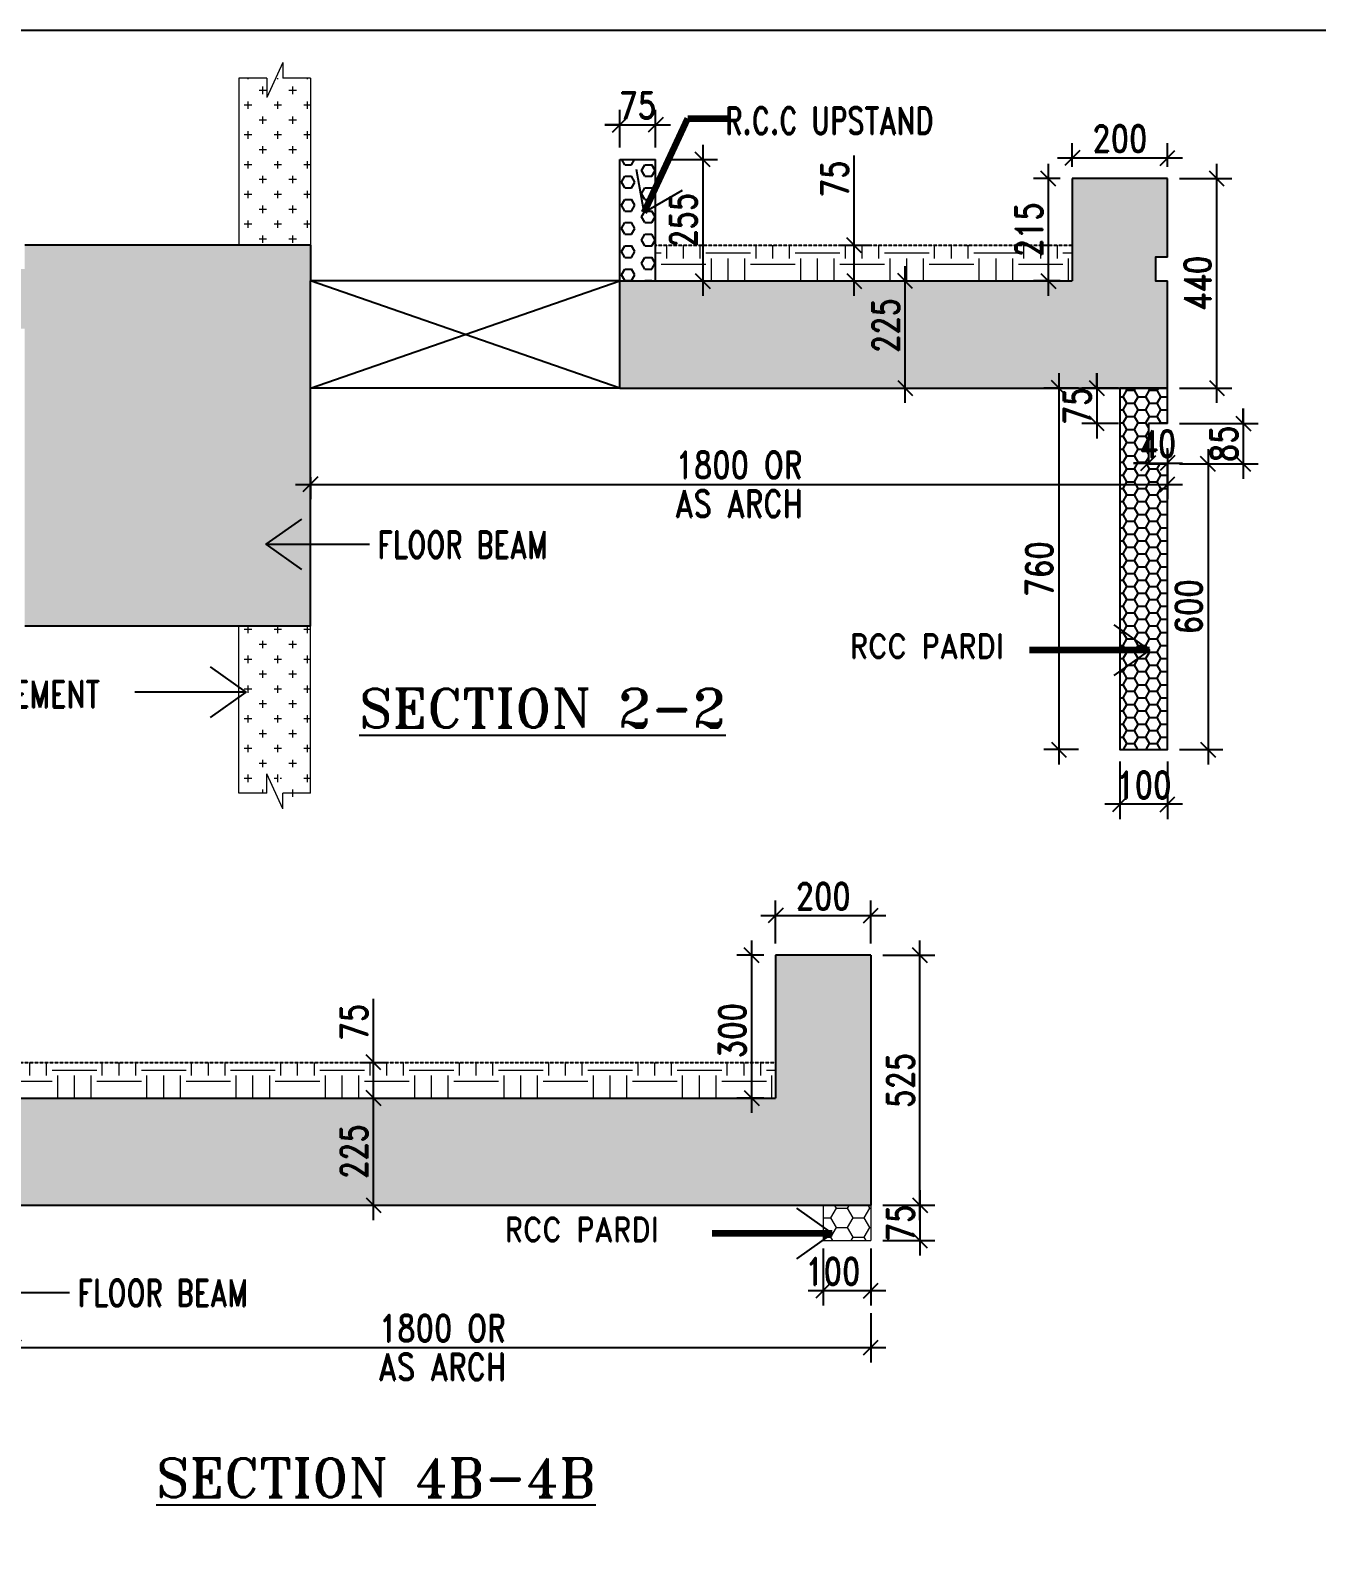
# Model space of a CAD drawing. Header units: millimetres. Extents: x 2061841 to 105821645, y -77612 to 48520811.
# Drawn here: x 2487135 to 2497938, y 44380 to 57210 of the extents above; entities that cross this region are included whole.
import ezdxf

# ---------------------------------------------------------------- set-up
doc = ezdxf.new("R2010")
doc.units = ezdxf.units.MM
doc.header["$LTSCALE"] = 10
doc.header["$MEASUREMENT"] = 0
doc.linetypes.add('E21yeHUG$0$0', pattern=[0])
doc.linetypes.add('HIDDEN', pattern=[0.375, 0.25, -0.125])
for name, color, linetype, lineweight in [('100THK WALL', 6, 'Continuous', 9), ('HACH', 6, 'Continuous', 13), ('VIN SUNK HATCH', 8, 'Continuous', 0)]:
    doc.layers.add(name, color=color, linetype=linetype, lineweight=lineweight)
for name, color, linetype in [('A-HATCH', 8, 'Continuous'), ('BORDER', 5, 'Continuous'), ('S-BEAM', 4, 'Continuous'), ('S-BEAM-1', 4, 'Continuous'), ('S-COL.NO', 1, 'Continuous'), ('S-DIM', 7, 'Continuous'), ('S-SHADED', 252, 'Continuous'), ('S-TEXT', 2, 'Continuous'), ('UPSTAND RCC', 171, 'Continuous'), ('VIN_BEAM', 4, 'Continuous')]:
    doc.layers.add(name, color=color, linetype=linetype)
doc.styles.add('200', font='romand.shx', dxfattribs={"width": 0.8, "height": 225})
doc.styles.add('RD', font='romand.shx', dxfattribs={"width": 0.9, "height": 225})
doc.styles.add('RT', font='romant.shx', dxfattribs={"height": 250})
doc.styles.add('Text 100', font='romans.shx', dxfattribs={"width": 0.7, "height": 100})
doc.dimstyles.new('GR1', dxfattribs={"dimtxt": 225, "dimasz": 125, "dimexe": 125, "dimexo": 100, "dimgap": 50, "dimtad": 1, "dimdec": 0, "dimzin": 3, "dimdsep": 46, "dimtxsty": '200', "dimblk1": 'OBLIQUE', "dimblk2": 'OBLIQUE', "dimsah": 1, "dimcen": 0.0625, "dimdle": 125, "dimclrd": 3, "dimclre": 3, "dimclrt": 2, "dimadec": 0, "dimazin": 0, "dimtfac": 1, "dimtdec": 0, "dimtix": 1, "dimtmove": 0, "dimatfit": 3, "dimfxl": 1, "dimtolj": 1, "dimtzin": 0, "dimarcsym": 0})
doc.dimstyles.new('SCALE 100', dxfattribs={"dimtxt": 100, "dimasz": 75, "dimexe": 50, "dimexo": 50, "dimgap": 40, "dimtad": 1, "dimdec": 0, "dimzin": 1, "dimdsep": 46, "dimtxsty": 'Text 100', "dimblk": 'OBLIQUE', "dimcen": 1, "dimclrd": 3, "dimclre": 3, "dimclrt": 2, "dimadec": 0, "dimazin": 0, "dimtfac": 1, "dimtdec": 0, "dimtofl": 0, "dimtmove": 1, "dimatfit": 3, "dimldrblk": 'OPEN90', "dimfxl": 1, "dimtolj": 1, "dimtzin": 0, "dimarcsym": 0})

# ---------------------------------------------------------------- blocks, each defined once
blk = doc.blocks.new('_Oblique')
at = {"color": 0, "linetype": 'ByBlock', "lineweight": -2}
blk.add_line((-0.5, -0.5), (0.5, 0.5), dxfattribs=at)
blk = doc.blocks.new('*D78')
at = {"layer": 'Defpoints', "color": 0, "transparency": 16777216}
for p in [(2496686, 53786), (2489486, 53558), (2496686, 53397)]:
    blk.add_point(p, dxfattribs=at)
at = {"layer": 'S-DIM', "color": 3, "lineweight": -2, "transparency": 16777216}
for p, q in [((2496686, 53686), (2496686, 53272)), ((2489486, 53458), (2489486, 53272))]:
    blk.add_line(p, q, dxfattribs=at)
at = {"layer": 'S-DIM', "color": 3, "linetype": 'E21yeHUG$0$0', "lineweight": -2, "transparency": 16777216}
blk.add_line((2489361, 53397), (2496811, 53397), dxfattribs=at)
at = {"layer": 'S-DIM', "color": 3, "linetype": 'ByBlock', "lineweight": -2, "transparency": 16777216, "xscale": 125, "yscale": 125, "zscale": 125, "rotation": 180}
blk.add_blockref('_Oblique', (2489486, 53397), dxfattribs=at)
at = {"layer": 'S-DIM', "color": 3, "linetype": 'ByBlock', "lineweight": -2, "transparency": 16777216, "xscale": 125, "yscale": 125, "zscale": 125}
blk.add_blockref('_Oblique', (2496686, 53397), dxfattribs=at)
at = {"layer": 'S-DIM', "color": 2, "transparency": 16777216, "char_height": 225, "attachment_point": 5, "style": '200'}
for s, insert in [('\\A1;1800 OR', (2493086, 53560)), ('\\A1;AS ARCH', (2493086, 53235))]:
    blk.add_mtext(s, dxfattribs=dict(at, insert=insert))
blk = doc.blocks.new('*D79')
at = {"layer": 'Defpoints', "color": 0, "transparency": 16777216}
for p in [(2493854, 55406), (2494054, 55406), (2493854, 55106)]:
    blk.add_point(p, dxfattribs=at)
at = {"layer": 'S-DIM', "color": 3, "linetype": 'E21yeHUG$0$0', "lineweight": -2, "transparency": 16777216}
for p, q in [((2494054, 55406), (2494054, 56161)), ((2494054, 54981), (2494054, 55531))]:
    blk.add_line(p, q, dxfattribs=at)
at = {"layer": 'S-DIM', "color": 3, "lineweight": -2, "transparency": 16777216}
for p, q in [((2493954, 55406), (2494179, 55406)), ((2493954, 55106), (2494179, 55106))]:
    blk.add_line(p, q, dxfattribs=at)
at = {"layer": 'S-DIM', "color": 3, "linetype": 'ByBlock', "lineweight": -2, "transparency": 16777216, "xscale": 125, "yscale": 125, "zscale": 125}
for p, rotation in [((2494054, 55406), 90), ((2494054, 55106), 270)]:
    blk.add_blockref('_Oblique', p, dxfattribs=dict(at, rotation=rotation))
at = {"layer": 'S-DIM', "color": 2, "transparency": 16777216, "insert": (2493891, 55965), "char_height": 225, "attachment_point": 5, "rotation": 90, "style": '200'}
blk.add_mtext('\\A1;75', dxfattribs=at)
blk = doc.blocks.new('*D113')
at = {"layer": 'Defpoints', "color": 0, "transparency": 16777216}
for p in [(2494194, 46533), (2486994, 46305), (2494194, 46144)]:
    blk.add_point(p, dxfattribs=at)
at = {"layer": 'S-DIM', "color": 3, "lineweight": -2, "transparency": 16777216}
for p, q in [((2494194, 46433), (2494194, 46019)), ((2486994, 46205), (2486994, 46019))]:
    blk.add_line(p, q, dxfattribs=at)
at = {"layer": 'S-DIM', "color": 3, "linetype": 'E21yeHUG$0$0', "lineweight": -2, "transparency": 16777216}
blk.add_line((2486869, 46144), (2494319, 46144), dxfattribs=at)
at = {"layer": 'S-DIM', "color": 3, "linetype": 'ByBlock', "lineweight": -2, "transparency": 16777216, "xscale": 125, "yscale": 125, "zscale": 125, "rotation": 180}
blk.add_blockref('_Oblique', (2486994, 46144), dxfattribs=at)
at = {"layer": 'S-DIM', "color": 3, "linetype": 'ByBlock', "lineweight": -2, "transparency": 16777216, "xscale": 125, "yscale": 125, "zscale": 125}
blk.add_blockref('_Oblique', (2494194, 46144), dxfattribs=at)
at = {"layer": 'S-DIM', "color": 2, "transparency": 16777216, "char_height": 225, "attachment_point": 5, "style": '200'}
for s, insert in [('\\A1;1800 OR', (2490594, 46307)), ('\\A1;AS ARCH', (2490594, 45982))]:
    blk.add_mtext(s, dxfattribs=dict(at, insert=insert))
blk = doc.blocks.new('*D114')
at = {"layer": 'Defpoints', "color": 0, "transparency": 16777216}
for p in [(2489816, 48540), (2490016, 48540), (2489816, 48240)]:
    blk.add_point(p, dxfattribs=at)
at = {"layer": 'S-DIM', "color": 3, "linetype": 'E21yeHUG$0$0', "lineweight": -2, "transparency": 16777216}
for p, q in [((2490016, 48540), (2490016, 49075)), ((2490016, 48115), (2490016, 48665))]:
    blk.add_line(p, q, dxfattribs=at)
at = {"layer": 'S-DIM', "color": 3, "lineweight": -2, "transparency": 16777216}
for p, q in [((2489916, 48540), (2490141, 48540)), ((2489916, 48240), (2490141, 48240))]:
    blk.add_line(p, q, dxfattribs=at)
at = {"layer": 'S-DIM', "color": 3, "linetype": 'ByBlock', "lineweight": -2, "transparency": 16777216, "xscale": 125, "yscale": 125, "zscale": 125}
for p, rotation in [((2490016, 48540), 90), ((2490016, 48240), 270)]:
    blk.add_blockref('_Oblique', p, dxfattribs=dict(at, rotation=rotation))
at = {"layer": 'S-DIM', "color": 2, "transparency": 16777216, "insert": (2489853, 48879), "char_height": 225, "attachment_point": 5, "rotation": 90, "style": '200'}
blk.add_mtext('\\A1;75', dxfattribs=at)
blk = doc.blocks.new('*D115')
at = {"layer": 'Defpoints', "color": 0, "transparency": 16777216}
for p in [(2489908, 48240), (2490016, 48240), (2489908, 47340)]:
    blk.add_point(p, dxfattribs=at)
at = {"layer": 'S-DIM', "color": 3, "linetype": 'E21yeHUG$0$0', "lineweight": -2, "transparency": 16777216}
blk.add_line((2490016, 47215), (2490016, 48365), dxfattribs=at)
at = {"layer": 'S-DIM', "color": 3, "lineweight": -2, "transparency": 16777216}
for p, q in [((2490008, 48240), (2490141, 48240)), ((2490008, 47340), (2490141, 47340))]:
    blk.add_line(p, q, dxfattribs=at)
at = {"layer": 'S-DIM', "color": 3, "linetype": 'ByBlock', "lineweight": -2, "transparency": 16777216, "xscale": 125, "yscale": 125, "zscale": 125}
for p, rotation in [((2490016, 48240), 90), ((2490016, 47340), 270)]:
    blk.add_blockref('_Oblique', p, dxfattribs=dict(at, rotation=rotation))
at = {"layer": 'S-DIM', "color": 2, "transparency": 16777216, "insert": (2489853, 47790), "char_height": 225, "attachment_point": 5, "rotation": 90, "style": '200'}
blk.add_mtext('\\A1;225', dxfattribs=at)
blk = doc.blocks.new('*D134')
at = {"layer": 'Defpoints', "color": 0, "transparency": 16777216}
for p in [(2494283, 55106), (2494483, 55106), (2494283, 54206)]:
    blk.add_point(p, dxfattribs=at)
at = {"layer": 'S-DIM', "color": 3, "linetype": 'E21yeHUG$0$0', "lineweight": -2, "transparency": 16777216}
blk.add_line((2494483, 54081), (2494483, 55231), dxfattribs=at)
at = {"layer": 'S-DIM', "color": 3, "lineweight": -2, "transparency": 16777216}
for p, q in [((2494383, 55106), (2494608, 55106)), ((2494383, 54206), (2494608, 54206))]:
    blk.add_line(p, q, dxfattribs=at)
at = {"layer": 'S-DIM', "color": 3, "linetype": 'ByBlock', "lineweight": -2, "transparency": 16777216, "xscale": 125, "yscale": 125, "zscale": 125}
for p, rotation in [((2494483, 55106), 90), ((2494483, 54206), 270)]:
    blk.add_blockref('_Oblique', p, dxfattribs=dict(at, rotation=rotation))
at = {"layer": 'S-DIM', "color": 2, "transparency": 16777216, "insert": (2494321, 54731), "char_height": 225, "attachment_point": 5, "rotation": 90, "style": '200'}
blk.add_mtext('\\A1;225', dxfattribs=at)
blk = doc.blocks.new('*D195')
at = {"layer": 'Defpoints', "color": 0, "transparency": 16777216}
for p in [(2492386, 56418), (2492086, 56126), (2492386, 56126)]:
    blk.add_point(p, dxfattribs=at)
at = {"layer": 'S-DIM', "color": 3, "lineweight": -2, "transparency": 16777216}
for p, q in [((2492086, 56226), (2492086, 56543)), ((2492386, 56226), (2492386, 56543))]:
    blk.add_line(p, q, dxfattribs=at)
at = {"layer": 'S-DIM', "color": 3, "linetype": 'E21yeHUG$0$0', "lineweight": -2, "transparency": 16777216}
for p, q in [((2491961, 56418), (2492511, 56418)), ((2492086, 56418), (2491961, 56418)), ((2492386, 56418), (2492511, 56418))]:
    blk.add_line(p, q, dxfattribs=at)
at = {"layer": 'S-DIM', "color": 3, "linetype": 'ByBlock', "lineweight": -2, "transparency": 16777216, "xscale": 125, "yscale": 125, "zscale": 125}
blk.add_blockref('_Oblique', (2492086, 56418), dxfattribs=at)
at = {"layer": 'S-DIM', "color": 3, "linetype": 'ByBlock', "lineweight": -2, "transparency": 16777216, "xscale": 125, "yscale": 125, "zscale": 125, "rotation": 180}
blk.add_blockref('_Oblique', (2492386, 56418), dxfattribs=at)
at = {"layer": 'S-DIM', "color": 2, "transparency": 16777216, "insert": (2492236, 56581), "char_height": 225, "attachment_point": 5, "style": '200'}
blk.add_mtext('\\A1;75', dxfattribs=at)
blk = doc.blocks.new('*D196')
at = {"layer": 'Defpoints', "color": 0, "transparency": 16777216}
for p in [(2492386, 56126), (2492386, 55106), (2492782, 55106)]:
    blk.add_point(p, dxfattribs=at)
at = {"layer": 'S-DIM', "color": 3, "linetype": 'E21yeHUG$0$0', "lineweight": -2, "transparency": 16777216}
blk.add_line((2492782, 56251), (2492782, 54981), dxfattribs=at)
at = {"layer": 'S-DIM', "color": 3, "lineweight": -2, "transparency": 16777216}
for p, q in [((2492486, 56126), (2492907, 56126)), ((2492486, 55106), (2492907, 55106))]:
    blk.add_line(p, q, dxfattribs=at)
at = {"layer": 'S-DIM', "color": 3, "linetype": 'ByBlock', "lineweight": -2, "transparency": 16777216, "xscale": 125, "yscale": 125, "zscale": 125}
for p, rotation in [((2492782, 56126), 90), ((2492782, 55106), 270)]:
    blk.add_blockref('_Oblique', p, dxfattribs=dict(at, rotation=rotation))
at = {"layer": 'S-DIM', "color": 2, "transparency": 16777216, "insert": (2492620, 55616), "char_height": 225, "attachment_point": 5, "rotation": 90, "style": '200'}
blk.add_mtext('\\A1;255', dxfattribs=at)
blk = doc.blocks.new('*D213')
at = {"layer": 'Defpoints', "color": 0, "transparency": 16777216}
for p in [(2495886, 55966), (2495685, 55106), (2495886, 55106)]:
    blk.add_point(p, dxfattribs=at)
at = {"layer": 'S-DIM', "color": 3, "linetype": 'E21yeHUG$0$0', "lineweight": -2, "transparency": 16777216}
blk.add_line((2495685, 56091), (2495685, 54981), dxfattribs=at)
at = {"layer": 'S-DIM', "color": 3, "lineweight": -2, "transparency": 16777216}
for p, q in [((2495786, 55966), (2495560, 55966)), ((2495786, 55106), (2495560, 55106))]:
    blk.add_line(p, q, dxfattribs=at)
at = {"layer": 'S-DIM', "color": 3, "linetype": 'ByBlock', "lineweight": -2, "transparency": 16777216, "xscale": 125, "yscale": 125, "zscale": 125}
for p, rotation in [((2495685, 55966), 90), ((2495685, 55106), 270)]:
    blk.add_blockref('_Oblique', p, dxfattribs=dict(at, rotation=rotation))
at = {"layer": 'S-DIM', "color": 2, "transparency": 16777216, "insert": (2495523, 55536), "char_height": 225, "attachment_point": 5, "rotation": 90, "style": '200'}
blk.add_mtext('\\A1;215', dxfattribs=at)
blk = doc.blocks.new('*D214')
at = {"layer": 'Defpoints', "color": 0, "transparency": 16777216}
for p in [(2496688, 55966), (2497101, 55966), (2496688, 54206)]:
    blk.add_point(p, dxfattribs=at)
at = {"layer": 'S-DIM', "color": 3, "linetype": 'E21yeHUG$0$0', "lineweight": -2, "transparency": 16777216}
blk.add_line((2497101, 54081), (2497101, 56091), dxfattribs=at)
at = {"layer": 'S-DIM', "color": 3, "lineweight": -2, "transparency": 16777216}
for p, q in [((2496788, 55966), (2497226, 55966)), ((2496788, 54206), (2497226, 54206))]:
    blk.add_line(p, q, dxfattribs=at)
at = {"layer": 'S-DIM', "color": 3, "linetype": 'ByBlock', "lineweight": -2, "transparency": 16777216, "xscale": 125, "yscale": 125, "zscale": 125}
for p, rotation in [((2497101, 55966), 90), ((2497101, 54206), 270)]:
    blk.add_blockref('_Oblique', p, dxfattribs=dict(at, rotation=rotation))
at = {"layer": 'S-DIM', "color": 2, "transparency": 16777216, "insert": (2496939, 55086), "char_height": 225, "attachment_point": 5, "rotation": 90, "style": '200'}
blk.add_mtext('\\A1;440', dxfattribs=at)
blk = doc.blocks.new('*D215')
at = {"layer": 'Defpoints', "color": 0, "transparency": 16777216}
for p in [(2496039, 54206), (2495773, 51168), (2496039, 51168)]:
    blk.add_point(p, dxfattribs=at)
at = {"layer": 'S-DIM', "color": 3, "linetype": 'E21yeHUG$0$0', "lineweight": -2, "transparency": 16777216}
blk.add_line((2495773, 54331), (2495773, 51043), dxfattribs=at)
at = {"layer": 'S-DIM', "color": 3, "lineweight": -2, "transparency": 16777216}
for p, q in [((2495939, 54206), (2495648, 54206)), ((2495939, 51168), (2495648, 51168))]:
    blk.add_line(p, q, dxfattribs=at)
at = {"layer": 'S-DIM', "color": 3, "linetype": 'ByBlock', "lineweight": -2, "transparency": 16777216, "xscale": 125, "yscale": 125, "zscale": 125}
for p, rotation in [((2495773, 54206), 90), ((2495773, 51168), 270)]:
    blk.add_blockref('_Oblique', p, dxfattribs=dict(at, rotation=rotation))
at = {"layer": 'S-DIM', "color": 2, "transparency": 16777216, "insert": (2495610, 52687), "char_height": 225, "attachment_point": 5, "rotation": 90, "style": '200'}
blk.add_mtext('\\A1;760', dxfattribs=at)
blk = doc.blocks.new('*D216')
at = {"layer": 'Defpoints', "color": 0, "transparency": 16777216}
for p in [(2496686, 53568), (2496686, 51168), (2497027, 51168)]:
    blk.add_point(p, dxfattribs=at)
at = {"layer": 'S-DIM', "color": 3, "linetype": 'E21yeHUG$0$0', "lineweight": -2, "transparency": 16777216}
blk.add_line((2497027, 53693), (2497027, 51043), dxfattribs=at)
at = {"layer": 'S-DIM', "color": 3, "lineweight": -2, "transparency": 16777216}
for p, q in [((2496786, 53568), (2497152, 53568)), ((2496786, 51168), (2497152, 51168))]:
    blk.add_line(p, q, dxfattribs=at)
at = {"layer": 'S-DIM', "color": 3, "linetype": 'ByBlock', "lineweight": -2, "transparency": 16777216, "xscale": 125, "yscale": 125, "zscale": 125}
for p, rotation in [((2497027, 53568), 90), ((2497027, 51168), 270)]:
    blk.add_blockref('_Oblique', p, dxfattribs=dict(at, rotation=rotation))
at = {"layer": 'S-DIM', "color": 2, "transparency": 16777216, "insert": (2496865, 52368), "char_height": 225, "attachment_point": 5, "rotation": 90, "style": '200'}
blk.add_mtext('\\A1;600', dxfattribs=at)
blk = doc.blocks.new('*D217')
at = {"layer": 'Defpoints', "color": 0, "transparency": 16777216}
for p in [(2496375, 54206), (2496092, 53908), (2496375, 53908)]:
    blk.add_point(p, dxfattribs=at)
at = {"layer": 'S-DIM', "color": 3, "linetype": 'E21yeHUG$0$0', "lineweight": -2, "transparency": 16777216}
for p, q in [((2496092, 54331), (2496092, 53783)), ((2496092, 54206), (2496092, 54331)), ((2496092, 53908), (2496092, 53783))]:
    blk.add_line(p, q, dxfattribs=at)
at = {"layer": 'S-DIM', "color": 3, "lineweight": -2, "transparency": 16777216}
for p, q in [((2496275, 54206), (2495967, 54206)), ((2496275, 53908), (2495967, 53908))]:
    blk.add_line(p, q, dxfattribs=at)
at = {"layer": 'S-DIM', "color": 3, "linetype": 'ByBlock', "lineweight": -2, "transparency": 16777216, "xscale": 125, "yscale": 125, "zscale": 125}
for p, rotation in [((2496092, 54206), 270), ((2496092, 53908), 90)]:
    blk.add_blockref('_Oblique', p, dxfattribs=dict(at, rotation=rotation))
at = {"layer": 'S-DIM', "color": 2, "transparency": 16777216, "insert": (2495929, 54057), "char_height": 225, "attachment_point": 5, "rotation": 90, "style": '200'}
blk.add_mtext('\\A1;75', dxfattribs=at)
blk = doc.blocks.new('*D218')
at = {"layer": 'Defpoints', "color": 0, "transparency": 16777216}
for p in [(2496686, 53908), (2496686, 53568), (2497323, 53568)]:
    blk.add_point(p, dxfattribs=at)
at = {"layer": 'S-DIM', "color": 3, "linetype": 'E21yeHUG$0$0', "lineweight": -2, "transparency": 16777216}
for p, q in [((2497323, 54033), (2497323, 53443)), ((2497323, 53908), (2497323, 54033)), ((2497323, 53568), (2497323, 53443))]:
    blk.add_line(p, q, dxfattribs=at)
at = {"layer": 'S-DIM', "color": 3, "lineweight": -2, "transparency": 16777216}
for p, q in [((2496786, 53908), (2497448, 53908)), ((2496786, 53568), (2497448, 53568))]:
    blk.add_line(p, q, dxfattribs=at)
at = {"layer": 'S-DIM', "color": 3, "linetype": 'ByBlock', "lineweight": -2, "transparency": 16777216, "xscale": 125, "yscale": 125, "zscale": 125}
for p, rotation in [((2497323, 53908), 270), ((2497323, 53568), 90)]:
    blk.add_blockref('_Oblique', p, dxfattribs=dict(at, rotation=rotation))
at = {"layer": 'S-DIM', "color": 2, "transparency": 16777216, "insert": (2497161, 53738), "char_height": 225, "attachment_point": 5, "rotation": 90, "style": '200'}
blk.add_mtext('\\A1;85', dxfattribs=at)
blk = doc.blocks.new('*D219')
at = {"layer": 'Defpoints', "color": 0, "transparency": 16777216}
for p in [(2496286, 51168), (2496686, 51168), (2496286, 50709)]:
    blk.add_point(p, dxfattribs=at)
at = {"layer": 'S-DIM', "color": 3, "lineweight": -2, "transparency": 16777216}
for p, q in [((2496286, 51068), (2496286, 50584)), ((2496686, 51068), (2496686, 50584))]:
    blk.add_line(p, q, dxfattribs=at)
at = {"layer": 'S-DIM', "color": 3, "linetype": 'E21yeHUG$0$0', "lineweight": -2, "transparency": 16777216}
blk.add_line((2496811, 50709), (2496161, 50709), dxfattribs=at)
at = {"layer": 'S-DIM', "color": 3, "linetype": 'ByBlock', "lineweight": -2, "transparency": 16777216, "xscale": 125, "yscale": 125, "zscale": 125, "rotation": 180}
blk.add_blockref('_Oblique', (2496286, 50709), dxfattribs=at)
at = {"layer": 'S-DIM', "color": 3, "linetype": 'ByBlock', "lineweight": -2, "transparency": 16777216, "xscale": 125, "yscale": 125, "zscale": 125}
blk.add_blockref('_Oblique', (2496686, 50709), dxfattribs=at)
at = {"layer": 'S-DIM', "color": 2, "transparency": 16777216, "insert": (2496488, 50871), "char_height": 225, "attachment_point": 5, "style": '200'}
blk.add_mtext('\\A1;100', dxfattribs=at)
blk = doc.blocks.new('*D220')
at = {"layer": 'Defpoints', "color": 0, "transparency": 16777216}
for p in [(2495886, 56139), (2495886, 55966), (2496686, 55966)]:
    blk.add_point(p, dxfattribs=at)
at = {"layer": 'S-DIM', "color": 3, "lineweight": -2, "transparency": 16777216}
for p, q in [((2495886, 56066), (2495886, 56264)), ((2496686, 56066), (2496686, 56264))]:
    blk.add_line(p, q, dxfattribs=at)
at = {"layer": 'S-DIM', "color": 3, "linetype": 'E21yeHUG$0$0', "lineweight": -2, "transparency": 16777216}
blk.add_line((2496811, 56139), (2495761, 56139), dxfattribs=at)
at = {"layer": 'S-DIM', "color": 3, "linetype": 'ByBlock', "lineweight": -2, "transparency": 16777216, "xscale": 125, "yscale": 125, "zscale": 125, "rotation": 180}
blk.add_blockref('_Oblique', (2495886, 56139), dxfattribs=at)
at = {"layer": 'S-DIM', "color": 3, "linetype": 'ByBlock', "lineweight": -2, "transparency": 16777216, "xscale": 125, "yscale": 125, "zscale": 125}
blk.add_blockref('_Oblique', (2496686, 56139), dxfattribs=at)
at = {"layer": 'S-DIM', "color": 2, "transparency": 16777216, "insert": (2496286, 56302), "char_height": 225, "attachment_point": 5, "style": '200'}
blk.add_mtext('\\A1;200', dxfattribs=at)
blk = doc.blocks.new('*D238')
at = {"layer": 'Defpoints', "color": 0, "transparency": 16777216}
for p in [(2493394, 49440), (2493193, 48240), (2493394, 48240)]:
    blk.add_point(p, dxfattribs=at)
at = {"layer": 'S-DIM', "color": 3, "linetype": 'E21yeHUG$0$0', "lineweight": -2, "transparency": 16777216}
blk.add_line((2493193, 49565), (2493193, 48115), dxfattribs=at)
at = {"layer": 'S-DIM', "color": 3, "lineweight": -2, "transparency": 16777216}
for p, q in [((2493294, 49440), (2493068, 49440)), ((2493294, 48240), (2493068, 48240))]:
    blk.add_line(p, q, dxfattribs=at)
at = {"layer": 'S-DIM', "color": 3, "linetype": 'ByBlock', "lineweight": -2, "transparency": 16777216, "xscale": 125, "yscale": 125, "zscale": 125}
for p, rotation in [((2493193, 49440), 90), ((2493193, 48240), 270)]:
    blk.add_blockref('_Oblique', p, dxfattribs=dict(at, rotation=rotation))
at = {"layer": 'S-DIM', "color": 2, "transparency": 16777216, "insert": (2493031, 48807), "char_height": 225, "attachment_point": 5, "rotation": 90, "style": '200'}
blk.add_mtext('\\A1;300', dxfattribs=at)
blk = doc.blocks.new('*D239')
at = {"layer": 'Defpoints', "color": 0, "transparency": 16777216}
for p in [(2494194, 49440), (2494607, 49440), (2494194, 47340)]:
    blk.add_point(p, dxfattribs=at)
at = {"layer": 'S-DIM', "color": 3, "linetype": 'E21yeHUG$0$0', "lineweight": -2, "transparency": 16777216}
blk.add_line((2494607, 47215), (2494607, 49565), dxfattribs=at)
at = {"layer": 'S-DIM', "color": 3, "lineweight": -2, "transparency": 16777216}
for p, q in [((2494294, 49440), (2494732, 49440)), ((2494294, 47340), (2494732, 47340))]:
    blk.add_line(p, q, dxfattribs=at)
at = {"layer": 'S-DIM', "color": 3, "linetype": 'ByBlock', "lineweight": -2, "transparency": 16777216, "xscale": 125, "yscale": 125, "zscale": 125}
for p, rotation in [((2494607, 49440), 90), ((2494607, 47340), 270)]:
    blk.add_blockref('_Oblique', p, dxfattribs=dict(at, rotation=rotation))
at = {"layer": 'S-DIM', "color": 2, "transparency": 16777216, "insert": (2494445, 48390), "char_height": 225, "attachment_point": 5, "rotation": 90, "style": '200'}
blk.add_mtext('\\A1;525', dxfattribs=at)
blk = doc.blocks.new('*D240')
at = {"layer": 'Defpoints', "color": 0, "transparency": 16777216}
for p in [(2493794, 47075), (2494194, 47075), (2494194, 46622)]:
    blk.add_point(p, dxfattribs=at)
at = {"layer": 'S-DIM', "color": 3, "lineweight": -2, "transparency": 16777216}
for p, q in [((2493794, 46975), (2493794, 46497)), ((2494194, 46975), (2494194, 46497))]:
    blk.add_line(p, q, dxfattribs=at)
at = {"layer": 'S-DIM', "color": 3, "linetype": 'E21yeHUG$0$0', "lineweight": -2, "transparency": 16777216}
blk.add_line((2493669, 46622), (2494319, 46622), dxfattribs=at)
at = {"layer": 'S-DIM', "color": 3, "linetype": 'ByBlock', "lineweight": -2, "transparency": 16777216, "xscale": 125, "yscale": 125, "zscale": 125, "rotation": 180}
blk.add_blockref('_Oblique', (2493794, 46622), dxfattribs=at)
at = {"layer": 'S-DIM', "color": 3, "linetype": 'ByBlock', "lineweight": -2, "transparency": 16777216, "xscale": 125, "yscale": 125, "zscale": 125}
blk.add_blockref('_Oblique', (2494194, 46622), dxfattribs=at)
at = {"layer": 'S-DIM', "color": 2, "transparency": 16777216, "insert": (2493875, 46784), "char_height": 225, "attachment_point": 5, "style": '200'}
blk.add_mtext('\\A1;100', dxfattribs=at)
blk = doc.blocks.new('*D241')
at = {"layer": 'Defpoints', "color": 0, "transparency": 16777216}
for p in [(2494194, 47340), (2494194, 47042), (2494607, 47042)]:
    blk.add_point(p, dxfattribs=at)
at = {"layer": 'S-DIM', "color": 3, "linetype": 'E21yeHUG$0$0', "lineweight": -2, "transparency": 16777216}
for p, q in [((2494607, 47465), (2494607, 46917)), ((2494607, 47340), (2494607, 47465)), ((2494607, 47042), (2494607, 46917))]:
    blk.add_line(p, q, dxfattribs=at)
at = {"layer": 'S-DIM', "color": 3, "lineweight": -2, "transparency": 16777216}
for p, q in [((2494294, 47340), (2494732, 47340)), ((2494294, 47042), (2494732, 47042))]:
    blk.add_line(p, q, dxfattribs=at)
at = {"layer": 'S-DIM', "color": 3, "linetype": 'ByBlock', "lineweight": -2, "transparency": 16777216, "xscale": 125, "yscale": 125, "zscale": 125}
for p, rotation in [((2494607, 47340), 270), ((2494607, 47042), 90)]:
    blk.add_blockref('_Oblique', p, dxfattribs=dict(at, rotation=rotation))
at = {"layer": 'S-DIM', "color": 2, "transparency": 16777216, "insert": (2494445, 47191), "char_height": 225, "attachment_point": 5, "rotation": 90, "style": '200'}
blk.add_mtext('\\A1;75', dxfattribs=at)
blk = doc.blocks.new('*D242')
at = {"layer": 'Defpoints', "color": 0, "transparency": 16777216}
for p in [(2494194, 49774), (2493394, 49440), (2494194, 49440)]:
    blk.add_point(p, dxfattribs=at)
at = {"layer": 'S-DIM', "color": 3, "lineweight": -2, "transparency": 16777216}
for p, q in [((2493394, 49540), (2493394, 49899)), ((2494194, 49540), (2494194, 49899))]:
    blk.add_line(p, q, dxfattribs=at)
at = {"layer": 'S-DIM', "color": 3, "linetype": 'E21yeHUG$0$0', "lineweight": -2, "transparency": 16777216}
blk.add_line((2493269, 49774), (2494319, 49774), dxfattribs=at)
at = {"layer": 'S-DIM', "color": 3, "linetype": 'ByBlock', "lineweight": -2, "transparency": 16777216, "xscale": 125, "yscale": 125, "zscale": 125, "rotation": 180}
blk.add_blockref('_Oblique', (2493394, 49774), dxfattribs=at)
at = {"layer": 'S-DIM', "color": 3, "linetype": 'ByBlock', "lineweight": -2, "transparency": 16777216, "xscale": 125, "yscale": 125, "zscale": 125}
blk.add_blockref('_Oblique', (2494194, 49774), dxfattribs=at)
at = {"layer": 'S-DIM', "color": 2, "transparency": 16777216, "insert": (2493794, 49936), "char_height": 225, "attachment_point": 5, "style": '200'}
blk.add_mtext('\\A1;200', dxfattribs=at)
blk = doc.blocks.new('*D1093')
at = {"layer": 'Defpoints', "color": 0, "transparency": 16777216}
for p in [(2496526, 53568), (2496686, 53576), (2496686, 53548)]:
    blk.add_point(p, dxfattribs=at)
at = {"layer": 'S-DIM', "color": 3, "lineweight": -2, "transparency": 16777216}
for p, q in [((2496526, 53668), (2496526, 53701)), ((2496686, 53648), (2496686, 53701))]:
    blk.add_line(p, q, dxfattribs=at)
at = {"layer": 'S-DIM', "color": 3, "linetype": 'E21yeHUG$0$0', "lineweight": -2, "transparency": 16777216}
for p, q in [((2496401, 53576), (2496811, 53576)), ((2496526, 53576), (2496401, 53576)), ((2496686, 53576), (2496811, 53576))]:
    blk.add_line(p, q, dxfattribs=at)
at = {"layer": 'S-DIM', "color": 3, "linetype": 'ByBlock', "lineweight": -2, "transparency": 16777216, "xscale": 125, "yscale": 125, "zscale": 125}
blk.add_blockref('_Oblique', (2496526, 53576), dxfattribs=at)
at = {"layer": 'S-DIM', "color": 3, "linetype": 'ByBlock', "lineweight": -2, "transparency": 16777216, "xscale": 125, "yscale": 125, "zscale": 125, "rotation": 180}
blk.add_blockref('_Oblique', (2496686, 53576), dxfattribs=at)
at = {"layer": 'S-DIM', "color": 2, "transparency": 16777216, "insert": (2496606, 53738), "char_height": 225, "attachment_point": 5, "style": '200'}
blk.add_mtext('\\A1;40', dxfattribs=at)

msp = doc.modelspace()

# ---------------------------------------------------------------- hatches: boundary and pattern name
at = {"layer": '100THK WALL'}
h = msp.add_hatch(dxfattribs=at)
h.set_pattern_fill('CROSS', color=3, scale=500, angle=270, style=0)
h.set_pattern_definition([(90, (-2339287.7, 771551.14), (-125, 125), [62.5, -187.5]), (180, (-2339256.45, 771582.39), (-125, -125), [62.5, -187.5])])
h.paths.add_polyline_path([(2489486, 55405.9), (2488886, 55405.9), (2488886, 56808.7), (2489215.4, 56808.7), (2489215.4, 56646.2), (2489349.4, 56942.2), (2489349.4, 56808.7), (2489486, 56808.7)])
h = msp.add_hatch(dxfattribs=at)
h.set_pattern_fill('CROSS', color=3, scale=500, angle=90, style=0)
h.set_pattern_definition([(90, (-2339287.7, 771895.17), (-125, 125), [62.5, -187.5]), (180, (-2339256.45, 771926.42), (-125, -125), [62.5, -187.5])])
h.paths.add_polyline_path([(2489486, 52205.9), (2488886, 52205.9), (2488886, 50803.1), (2489215.4, 50803.1), (2489215.4, 50965.6), (2489349.4, 50669.6), (2489349.4, 50803.1), (2489486, 50803.1)])
at = {"layer": 'A-HATCH', "transparency": 33554534}
h = msp.add_hatch(dxfattribs=at)
h.set_pattern_fill('HONEY', color=256, scale=20, angle=180)
h.set_pattern_definition([(0, (-7368697.665, -214946.196), (95.25, 54.9926129), [63.5, -127]), (120, (-7368697.665, -214946.196), (-95.2499998, 54.99261326), [63.5, -127]), (60, (-7368697.665, -214946.196), (2e-07, 109.98522616), [-127, 63.5])])
h.paths.add_polyline_path([(2496525.7, 53567.8), (2496525.7, 53907.8), (2496685.7, 53907.8), (2496685.7, 54205.9), (2496285.7, 54205.9), (2496285.7, 51167.8), (2496685.7, 51167.8), (2496685.7, 53567.8), (2496525.7, 53567.8)])
at = {"layer": 'HACH'}
h = msp.add_hatch(dxfattribs=at)
h.set_pattern_fill('HONEY', color=81, scale=750)
h.set_pattern_definition([(0, (-203423.17, -95012.09), (140.625, 81.1898816), [93.75, -187.5]), (120, (-203423.17, -95012.09), (-140.625, 81.1898816), [93.75, -187.5]), (60, (-203423.17, -95012.09), (3e-14, 162.3797632), [-187.5, 93.75])])
h.paths.add_polyline_path([(2493793.9, 47042), (2494193.9, 47042), (2494193.9, 47340.2), (2493793.9, 47340.2)])
at = {"layer": 'S-SHADED'}
h = msp.add_hatch(color=256, dxfattribs=at)
h.dxf.hatch_style = 1
h.paths.add_polyline_path([(2496685.7, 54205.9), (2496685.7, 55105.9), (2496585.7, 55105.9), (2496585.7, 55305.9), (2496685.7, 55305.9), (2496685.7, 55965.9), (2495886, 55965.9), (2495886, 55105.9), (2492086, 55105.9), (2492086, 54205.9), (2496685.7, 54205.9)])
h.paths.add_polyline_path([(2494095.8, 54443.1), (2494095.8, 55018.4), (2494545.8, 55018.4), (2494545.8, 54443.1)], flags=24)
h = msp.add_hatch(color=256, dxfattribs=at)
h.dxf.hatch_style = 1
h.paths.add_polyline_path([(2487086, 55405.9), (2487086, 55205.9), (2485502.3, 55205.9), (2485502.3, 54983.3), (2485597.6, 54983.3), (2485414.2, 54771.9), (2485503.5, 54771.9), (2485503.5, 54705.9), (2487086, 54705.9), (2487086, 52205.9), (2489486, 52205.9), (2489486, 55405.9), (2487086, 55405.9)])
h = msp.add_hatch(color=256, dxfattribs=at)
h.dxf.hatch_style = 1
h.paths.add_polyline_path([(2494193.9, 47340.2), (2494193.9, 49440.2), (2493393.9, 49440.2), (2493393.9, 47340.2), (2494193.9, 47340.2)])
h = msp.add_hatch(color=256, dxfattribs=at)
h.dxf.hatch_style = 1
h.paths.add_polyline_path([(2490245.9, 47552.5), (2490245.9, 48127.9)], flags=16)
h.paths.add_polyline_path([(2493393.9, 47340.2), (2493393.9, 48240.2), (2486993.9, 48240.2), (2486993.9, 48540.2), (2486393.9, 48540.2), (2483414, 48540.2), (2483010.3, 48540.2), (2483010.3, 48317.6), (2483105.5, 48317.6), (2482922.1, 48106.1), (2483011.5, 48106.1), (2483011.5, 47980.2), (2484593.9, 47980.2), (2484593.9, 47940.2), (2484593.9, 45340.2), (2486993.9, 45340.2), (2486993.9, 47340.2)])
at = {"layer": 'UPSTAND RCC'}
h = msp.add_hatch(dxfattribs=at)
h.set_pattern_fill('HEX', color=256, scale=450)
h.set_pattern_definition([(0, (18084.25, 12922.3), (0, 97.427858), [56.25, -112.5]), (120, (18084.25, 12922.3), (-84.375, -48.713929), [56.25, -112.5]), (60, (18140.5, 12922.3), (-84.375, 48.713929), [56.25, -112.5])])
h.paths.add_polyline_path([(2492386, 56125.9), (2492086, 56125.9), (2492086, 55105.9), (2492386, 55105.9), (2492386, 56125.9)])
at = {"layer": 'VIN SUNK HATCH'}
h = msp.add_hatch(dxfattribs=at)
h.set_pattern_fill('EARTH', color=8, scale=1500, angle=360)
h.set_pattern_definition([(0, (840558.1, -185408.8), (375, 375), [375, -375]), (0, (840558.1, -185268.17), (375, 375), [375, -375]), (0, (840558.1, -185127.55), (375, 375), [375, -375]), (90, (840604.96, -185080.67), (-375, 375), [375, -375]), (90, (840745.6, -185080.67), (-375, 375), [375, -375]), (90, (840886.2, -185080.67), (-375, 375), [375, -375])])
h.paths.add_polyline_path([(2495886, 55105.9), (2495886, 55405.9), (2492386, 55405.9), (2492386, 55105.9)])
h = msp.add_hatch(dxfattribs=at)
h.set_pattern_fill('EARTH', color=8, scale=1500, angle=360)
h.set_pattern_definition([(0, (838066, -192274.53), (375, 375), [375, -375]), (0, (838066, -192133.9), (375, 375), [375, -375]), (0, (838066, -191993.28), (375, 375), [375, -375]), (90, (838112.9, -191946.4), (-375, 375), [375, -375]), (90, (838253.5, -191946.4), (-375, 375), [375, -375]), (90, (838394.14, -191946.4), (-375, 375), [375, -375])])
h.paths.add_polyline_path([(2493393.9, 48240.2), (2493393.9, 48540.2), (2486993.9, 48540.2), (2486993.9, 48240.2)])

# ---------------------------------------------------------------- linework, layer by layer
at = {"layer": '100THK WALL', "color": 3}
for p, q in [((2489253.4, 56942.2, -643584.3), (2489119.4, 56646.2, -643584.3)), ((2489253.4, 56942.2, -643584.3), (2489253.4, 56808.7, -643584.3)), ((2488886, 56808.7, -643584.3), (2488886, 55405.9, -643584.3)), ((2489119.4, 56808.7, -643584.3), (2488886, 56808.7, -643584.3)), ((2489119.4, 56808.7, -643584.3), (2489119.4, 56646.2, -643584.3)), ((2489486, 56808.7, -643584.3), (2489253.4, 56808.7, -643584.3)), ((2489486, 56808.7, -643584.3), (2489486, 55405.9, -643584.3)), ((2488886, 50803.1, -643584.3), (2488886, 52205.9, -643584.3)), ((2489486, 50803.1, -643584.3), (2489486, 52205.9, -643584.3)), ((2489119.4, 50803.1, -643584.3), (2489119.4, 50965.6, -643584.3)), ((2489253.4, 50669.6, -643584.3), (2489119.4, 50965.6, -643584.3)), ((2489119.4, 50803.1, -643584.3), (2488886, 50803.1, -643584.3)), ((2489486, 50803.1, -643584.3), (2489253.4, 50803.1, -643584.3)), ((2489253.4, 50669.6, -643584.3), (2489253.4, 50803.1, -643584.3))]:
    msp.add_line(p, q, dxfattribs=at)
at = {"layer": 'BORDER'}
msp.add_lwpolyline([(2432870.4, -2789.9), (2522870.4, -2789.9), (2522870.4, 57210.1), (2432870.4, 57210.1)], close=True, dxfattribs=at)
at = {"layer": 'HACH', "color": 81}
for p, q in [((2493793.9, 47340.2, -643584.3), (2493793.9, 47042, -643584.3)), ((2494193.9, 47340.2, -643584.3), (2494193.9, 47042, -643584.3)), ((2493793.9, 47042, -643584.3), (2494193.9, 47042, -643584.3))]:
    msp.add_line(p, q, dxfattribs=at)
at = {"layer": 'S-BEAM', "color": 6, "linetype": 'HIDDEN', "ltscale": 0.8}
for p, q in [((2492086, 55105.9, -643584.3), (2492086, 55405.9, -643584.3)), ((2492086, 55105.9, -643584.3), (2492086, 55405.9, -643584.3)), ((2492386, 55405.9, -643584.3), (2495886, 55405.9, -643584.3)), ((2486993.9, 48540.2, -643584.3), (2493393.9, 48540.2, -643584.3))]:
    msp.add_line(p, q, dxfattribs=at)
at = {"layer": 'S-BEAM-1'}
for p, q in [((2495886, 55965.9, -643584.3), (2495886, 55105.9, -643584.3)), ((2496685.7, 55965.9, -643584.3), (2495886, 55965.9, -643584.3)), ((2496685.7, 55305.9, -643584.3), (2496685.7, 55965.9, -643584.3)), ((2489486, 55405.9, -643584.3), (2487086, 55405.9, -643584.3)), ((2489486, 55405.9, -643584.3), (2489486, 55105.9, -643584.3)), ((2489483.7, 55105.9, -643584.3), (2489486, 55105.9, -643584.3)), ((2489486, 52205.9, -643584.3), (2489486, 55105.9, -643584.3)), ((2492086, 54205.9, -643584.3), (2492086, 55105.9, -643584.3)), ((2492086, 55105.9, -643584.3), (2495886, 55105.9, -643584.3)), ((2492086, 55013.2, -643584.3), (2492086, 55105.9, -643584.3)), ((2496685.7, 54205.9, -643584.3), (2496685.7, 55105.9, -643584.3)), ((2489483.7, 54305.9, -643584.3), (2489486, 54305.9, -643584.3)), ((2492086, 54205.9, -643584.3), (2496685.7, 54205.9, -643584.3)), ((2496685.7, 53907.8, -643584.3), (2496525.7, 53907.8, -643584.3)), ((2496525.7, 53907.8, -643584.3), (2496525.7, 53567.8, -643584.3)), ((2496685.7, 53567.8, -643584.3), (2496525.7, 53567.8, -643584.3)), ((2489486, 52205.9, -643584.3), (2487086, 52205.9, -643584.3)), ((2493393.9, 49440.2, -643584.3), (2493393.9, 48240.2, -643584.3)), ((2494193.9, 49440.2, -643584.3), (2493393.9, 49440.2, -643584.3)), ((2494193.9, 49440.2, -643584.3), (2494193.9, 47340.2, -643584.3)), ((2486991.6, 48240.2, -643584.3), (2493393.9, 48240.2, -643584.3)), ((2486993.9, 47340.2, -643584.3), (2494193.9, 47340.2, -643584.3))]:
    msp.add_line(p, q, dxfattribs=at)
at = {"layer": 'S-BEAM-1', "elevation": -643584.3}
for points in [[(2496685.7, 55305.9), (2496585.7, 55305.9), (2496585.7, 55105.9), (2496685.7, 55105.9)], [(2496685.7, 53907.8), (2496685.7, 54205.9), (2496285.7, 54205.9), (2496285.7, 51167.8), (2496685.7, 51167.8), (2496685.7, 53567.8)]]:
    msp.add_lwpolyline(points, dxfattribs=at)
at = {"layer": 'UPSTAND RCC'}
for p, q in [((2492086, 56125.9, -643584.3), (2492386, 56125.9, -643584.3)), ((2492086, 55105.9, -643584.3), (2492086, 56125.9, -643584.3)), ((2492386, 55105.9, -643584.3), (2492386, 56125.9, -643584.3))]:
    msp.add_line(p, q, dxfattribs=at)
at = {"layer": 'VIN_BEAM', "color": 6}
for p, q in [((2489486, 54205.9, -643584.3), (2492086, 55105.9, -643584.3)), ((2492086, 54205.9, -643584.3), (2489486, 55105.9, -643584.3)), ((2492086, 55105.9, -643584.3), (2489486, 55105.9, -643584.3)), ((2492086, 54205.9, -643584.3), (2489486, 54205.9, -643584.3))]:
    msp.add_line(p, q, dxfattribs=at)

# ---------------------------------------------------------------- texts
at = {"layer": 'S-COL.NO', "style": 'RT'}
for s, p in [('%%USECTION 2-2', (2489896.7, 51353, -643584.3)), ('%%USECTION 4B-4B', (2488191.6, 44886.8, -643584.3))]:
    msp.add_text(s, height=325, dxfattribs=at).set_placement(p)
at = {"layer": 'S-TEXT', "color": 2, "style": 'RD'}
for s, height, width, p in [('R.C.C UPSTAND', 225, 0.75, (2492969.7, 56340.5, -399926.3)), ('FLOOR BEAM', 225, 0.75, (2490047.8, 52777.6, -643584.3)), ('RCC PARDI', 200, 0.9, (2494018.1, 51937.5, -399926.3)), ('NON ST. ELEMENT', 225, 0.75, (2485672, 51521.9, -643584.3)), ('RCC PARDI', 200, 0.9, (2491118.4, 47036.1, -399926.3)), ('FLOOR BEAM', 225, 0.75, (2487529.8, 46490.5, -643584.3))]:
    msp.add_text(s, height=height, dxfattribs=dict(at, width=width)).set_placement(p)

# ---------------------------------------------------------------- dimensions: what is measured, and where the dimension line sits
at = {"layer": 'S-DIM', "linetype": 'E21yeHUG$0$0'}
for base, p1, p2, picture, middle in [((2492386, 56418.2, -399926.3), (2492086, 56125.9, -399926.3), (2492386, 56125.9, -399926.3), '*D195', (2492236, 56580.7, -399926.3)), ((2495886.5, 56139.4), (2496686.2, 55965.9), (2495886.5, 55965.9), '*D220', (2496286.3, 56301.9)), ((2496685.7, 53575.6), (2496525.7, 53567.8), (2496685.7, 53548.3), '*D1093', (2496605.7, 53738.1)), ((2494193.9, 49773.6), (2493393.9, 49440.2), (2494193.9, 49440.2), '*D242', (2493793.9, 49936.1))]:
    dim = msp.add_linear_dim(base=base, p1=p1, p2=p2, dimstyle='GR1', override={"dimlfac": 0.25, "dimtxsty": '200', "dimfxl": 125}, dxfattribs=at)
    dim.commit()
    dim.dimension.update_dxf_attribs({"geometry": picture, "text_midpoint": middle})
for base, p1, p2, override, picture, middle in [((2492782.3, 55105.9, -399926.3), (2492386, 56125.9, -399926.3), (2492386, 55105.9, -399926.3), {"dimlfac": 0.25, "dimtxsty": '200', "dimfxl": 125}, '*D196', (2492619.8, 55615.9, -399926.3)), ((2495685.4, 55105.9, -643584.3), (2495886, 55965.9, -643584.3), (2495886, 55105.9, -643584.3), {"dimlfac": 0.25, "dimfxl": 125}, '*D213', (2495522.9, 55535.9, -643584.3)), ((2497101.3, 55965.9, -643584.3), (2496688, 54205.9, -643584.3), (2496688, 55965.9, -643584.3), {"dimlfac": 0.25, "dimfxl": 125}, '*D214', (2496938.8, 55085.9, -643584.3)), ((2495772.6, 51167.8, -643584.3), (2496038.6, 54205.9, -643584.3), (2496038.6, 51167.8, -643584.3), {"dimlfac": 0.25, "dimtxsty": '200', "dimfxl": 125}, '*D215', (2495610.1, 52686.9, -643584.3)), ((2496092, 53907.8, -643584.3), (2496375.1, 54205.9, -643584.3), (2496375.1, 53907.8, -643584.3), {"dimlfac": 0.25, "dimtxsty": '200', "dimfxl": 125}, '*D217', (2495929.5, 54056.9, -643584.3)), ((2497323.1, 53567.8, -643584.3), (2496685.7, 53907.8, -643584.3), (2496685.7, 53567.8, -643584.3), {"dimlfac": 0.25, "dimtxsty": '200', "dimfxl": 125}, '*D218', (2497160.6, 53737.8, -643584.3)), ((2497027.4, 51167.8, -643584.3), (2496685.7, 53567.8, -643584.3), (2496685.7, 51167.8, -643584.3), {"dimlfac": 0.25, "dimtxsty": '200', "dimfxl": 125}, '*D216', (2496864.9, 52367.8, -643584.3)), ((2494607.3, 49440, -643584.3), (2494193.9, 47340.2, -643584.3), (2494193.9, 49440, -643584.3), {"dimlfac": 0.25, "dimfxl": 125}, '*D239', (2494444.8, 48390.1, -643584.3)), ((2490015.8, 48240.2, -643584.3), (2489907.9, 47340.2, -643584.3), (2489907.9, 48240.2, -643584.3), {"dimlfac": 0.25, "dimfxl": 125}, '*D115', (2489853.3, 47790.2, -643584.3)), ((2494607.3, 47042, -643584.3), (2494193.9, 47340.2, -643584.3), (2494193.9, 47042, -643584.3), {"dimlfac": 0.25, "dimfxl": 125}, '*D241', (2494444.8, 47191.1, -643584.3))]:
    dim = msp.add_linear_dim(base=base, p1=p1, p2=p2, angle=90, dimstyle='GR1', override=override, dxfattribs=at)
    dim.commit()
    dim.dimension.update_dxf_attribs({"geometry": picture, "text_midpoint": middle})
for base, p1, p2, picture, middle in [((2494053.6, 55405.9, -643584.3), (2493853.6, 55105.9, -643584.3), (2493853.6, 55405.9, -643584.3), '*D79', (2494053.6, 55964.8, -643584.3)), ((2494483.3, 55105.9, -643584.3), (2494283.3, 54205.9, -643584.3), (2494283.3, 55105.9, -643584.3), '*D134', (2494483.3, 54730.7, -643584.3)), ((2493193.3, 48240.2, -643584.3), (2493393.9, 49440.2, -643584.3), (2493393.9, 48240.2, -643584.3), '*D238', (2493193.3, 48806.7, -643584.3)), ((2490015.8, 48540.2, -643584.3), (2489815.8, 48240.2, -643584.3), (2489815.8, 48540.2, -643584.3), '*D114', (2490015.8, 48879.1, -643584.3))]:
    dim = msp.add_linear_dim(base=base, p1=p1, p2=p2, angle=90, dimstyle='GR1', override={"dimlfac": 0.25, "dimfxl": 125}, dxfattribs=at)
    dim.commit()
    dim.dimension.update_dxf_attribs({"geometry": picture, "text_midpoint": middle, "dimtype": 160})
for base, p1, p2, picture, middle in [((2496686, 53397.4, -399926.3), (2489486, 53558, -399926.3), (2496686, 53785.7, -643584.3), '*D78', (2493086, 53397.4, -399926.3)), ((2494193.9, 46144.3, -399926.3), (2486993.9, 46304.9, -399926.3), (2494193.9, 46532.6, -643584.3), '*D113', (2490593.9, 46144.3, -399926.3))]:
    dim = msp.add_linear_dim(base=base, p1=p1, p2=p2, text='<> OR\\X AS ARCH', dimstyle='GR1', override={"dimlfac": 0.25, "dimfxl": 125}, dxfattribs=at)
    dim.commit()
    dim.dimension.update_dxf_attribs({"geometry": picture, "text_midpoint": middle})
for base, p1, p2, override, picture, middle in [((2496285.7, 50709, -643584.3), (2496685.7, 51167.8, -643584.3), (2496285.7, 51167.8, -643584.3), {"dimlfac": 0.25, "dimtxsty": '200', "dimfxl": 125}, '*D219', (2496487.7, 50709, -643584.3)), ((2494193.9, 46621.6, -643584.3), (2493793.9, 47075.1, -643584.3), (2494193.9, 47075.1, -643584.3), {"dimlfac": 0.25, "dimfxl": 125}, '*D240', (2493874.8, 46621.6, -643584.3))]:
    dim = msp.add_linear_dim(base=base, p1=p1, p2=p2, dimstyle='GR1', override=override, dxfattribs=at)
    dim.commit()
    dim.dimension.update_dxf_attribs({"geometry": picture, "text_midpoint": middle, "dimtype": 160})

# ---------------------------------------------------------------- leaders
at = {"layer": 'S-DIM'}
for points, override in [([(2492290.7, 55682.2, -399926.3), (2492656.3, 56469.7, -399926.3), (2492992.9, 56469.7, -399926.3)], {"dimscale": 1, "dimtxt": 100, "dimasz": 300, "dimgap": 40, "dimtad": 1, "dimtxsty": 'Text 100', "dimclrd": 3, "dimlwd": 65534}), ([(2489114.8, 52893.4, -643584.3), (2489981.9, 52893.4, -643584.3)], {"dimasz": 300}), ([(2496534.9, 52003.9, -887242.3), (2495528.4, 52003.9, -887242.3)], {"dimscale": 1, "dimtxt": 100, "dimasz": 300, "dimgap": 40, "dimtad": 1, "dimtxsty": 'Text 100', "dimclrd": 3, "dimfxl": 125, "dimlwd": 65534, "dimarcsym": 1}), ([(2488943.9, 51651.1, -643584.3), (2488012.2, 51651.1, -643584.3)], {"dimasz": 300}), ([(2493868.8, 47102.5, -887242.3), (2492862.3, 47102.5, -887242.3)], {"dimscale": 1, "dimtxt": 100, "dimasz": 300, "dimgap": 40, "dimtad": 1, "dimtxsty": 'Text 100', "dimclrd": 3, "dimfxl": 125, "dimlwd": 65534, "dimarcsym": 1}), ([(2486596.8, 46606.3, -643584.3), (2487463.9, 46606.3, -643584.3)], {"dimasz": 300})]:
    msp.add_leader(points, dimstyle='SCALE 100', override=override, dxfattribs=at)

doc.saveas('drawing.dxf')
